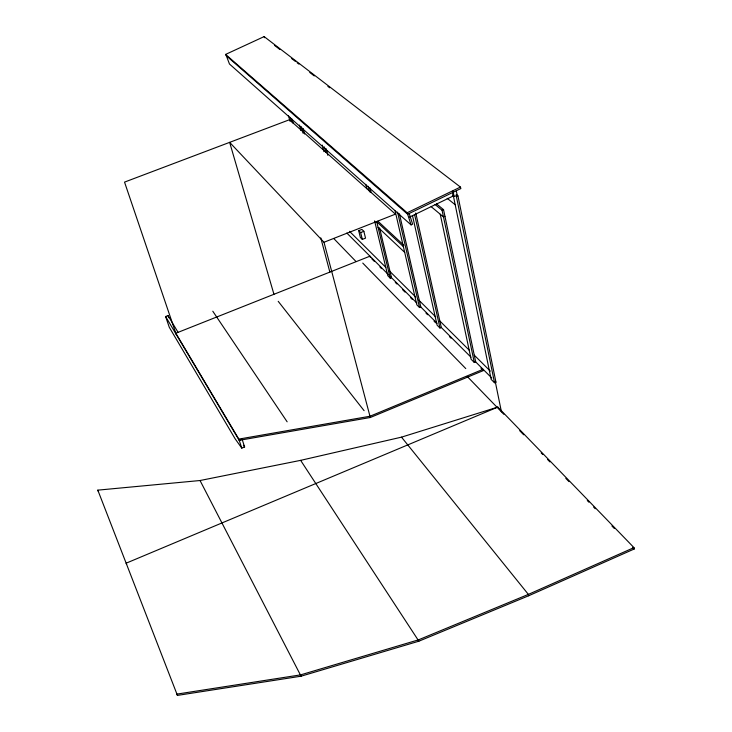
<?xml version="1.0" encoding="UTF-8"?>
<svg xmlns="http://www.w3.org/2000/svg" width="732" height="732" viewBox="0 0 732 732"><rect width="100%" height="100%" fill="white"/><g stroke="black" fill="none" stroke-linecap="round" stroke-linejoin="round"><path stroke-width="1.1" d="M409.417 217.139L453.373 195.92M226.38 55.842L229.455 63.995L411.091 224.907L412.628 224.166L409.188 213.488M225.602 54.415L407.166 212.765L460.437 187.081L460.876 188.554L407.642 214.229L226.023 55.531L225.602 54.415L264.133 36.6L460.437 187.081M633.967 547.618L528.367 594.393L418.512 639.841L300.614 674.877L176.915 694.11L177.437 695.4L301.062 676.203L418.878 641.195L528.65 595.766L634.187 549.009L633.967 547.618L497.815 407.093L401.502 437.15L300.632 460.355L200.037 480.521L97.814 490.147L177.437 695.4M452.696 192.598L491.163 379.377L494.53 382.763L495.948 382.168L457.948 195.874L456.219 194.52M178.013 332.246L168.021 315.574L165.606 316.526L239.227 440.325L370.3 417.505L483.358 370.575L483.093 369.303L369.971 416.252L238.824 439.099L175.826 333.243L369.971 256.173L370.246 257.298M165.606 316.526L169.293 327.314L235.146 438.825L241.78 448.13L244.616 446.959L242.072 439.145M440.234 214.22L471.124 359.275L474.309 362.477L475.69 361.901L491.767 377.987M239.227 440.325L241.13 439.539M412.473 215.51L437.096 325.154L439.969 328.037L441.286 327.497L415.767 213.003M395.124 210.962L416.837 304.841L419.546 307.559L420.827 307.037L399.407 213.808M374.601 220.881L387.814 275.735L390.284 278.206L391.51 277.712L379.579 227.872M435.037 204.457L442.064 210.24L443.546 209.654L475.69 361.901M444.955 216.324L443.473 216.91L431.194 206.699M273.951 294.291L229.647 142.356L323.992 242.255L395.436 214.147L289.46 119.737L124.531 182.112L176.202 334.35M390.284 278.206L376.724 221.723L377.996 221.274L403.835 245.275M358.68 230.672L361.873 229.409L363.85 231.321L365.533 238.147L362.34 239.41L360.373 237.479L358.68 230.672L360.647 232.584L362.34 239.41M360.647 232.584L363.85 231.321M452.321 195.096L454.115 196.505L457.207 195.288L456.301 190.86M457.948 195.874L456.402 196.487L494.53 382.763M274.491 45.366L279.917 49.538M291.675 58.569L295.298 61.351M297.11 62.742L298.912 64.132M309.773 72.477L314.293 75.945M327.872 86.376L329.675 87.767M447.197 198.326L455.203 204.722M436.51 203.88L443.546 209.654M376.733 221.769L403.359 246.574M378.078 227.377L404.705 252.366M349.484 231.321L385.791 267.354M389.012 270.556L415.639 296.982M418.869 300.184L435.805 317.002M439.841 321L469.468 350.408M474.29 355.194L490.367 371.142M346.84 233.041L388.71 274.912M390.174 276.376L416.892 303.094M420.882 307.083L437.041 323.251M441.048 327.25L470.978 357.189M495.948 382.168L495.225 381.445L501.429 411.805M371.865 258.908L374.29 261.342M379.945 267.006L381.555 268.626M395.298 282.378L396.909 283.998M402.563 289.662L404.988 292.086M410.643 297.75L412.262 299.37M425.997 313.122L427.607 314.742M434.076 321.22L435.686 322.839M449.421 336.592L451.04 338.211M480.933 368.15L483.358 370.575M362.761 263.081L465.772 368.58M333.792 238.568L356.036 261.553M467.263 376.504L497.458 407.706M503.817 414.275L498.071 408.337L497.815 407.093L126.142 563.192L126.627 564.399M519.711 430.7L523.691 434.808M541.177 452.888L542.769 454.526M547.536 459.458L549.924 461.919M565.818 478.353L569.002 481.638M587.284 500.532L588.876 502.179M593.643 507.102L595.235 508.749M611.925 526.006L614.313 528.467M632.594 547.362L634.187 549.009M401.502 437.15L528.367 594.393L528.65 595.766M278.206 301.319L364.097 410.679M243.408 445.276L244.616 446.959M212.792 311.228L287.136 421.806M300.632 460.355L418.878 641.195M200.037 480.521L301.062 676.203M97.814 490.147L98.28 491.291M264.133 36.6L264.536 37.716M168.021 315.574L168.763 317.734M238.824 439.099L241.78 448.13M407.166 212.765L411.091 224.907M290.384 117.385L291.546 121.787M288.518 115.729L289.973 121.21M320.781 237.873L329.858 272.103M292.086 119.16L293.248 123.562M323.992 242.255L370.3 417.505M301.438 126.755L303.158 133.334M299.498 125.044L300.925 130.506M303.158 128.512L304.585 133.993M324.404 146.958L325.804 152.466M322.281 145.092L323.965 151.68M326.152 148.706L327.826 155.312M368.214 186.285L369.55 191.83M365.799 184.327L366.869 188.755M370.026 188.005L371.106 192.525M397.558 212.115L419.546 307.559M414.623 214.659L439.969 328.037M442.064 210.24L474.309 362.477M452.98 190.97L454.115 196.505"/></g></svg>
